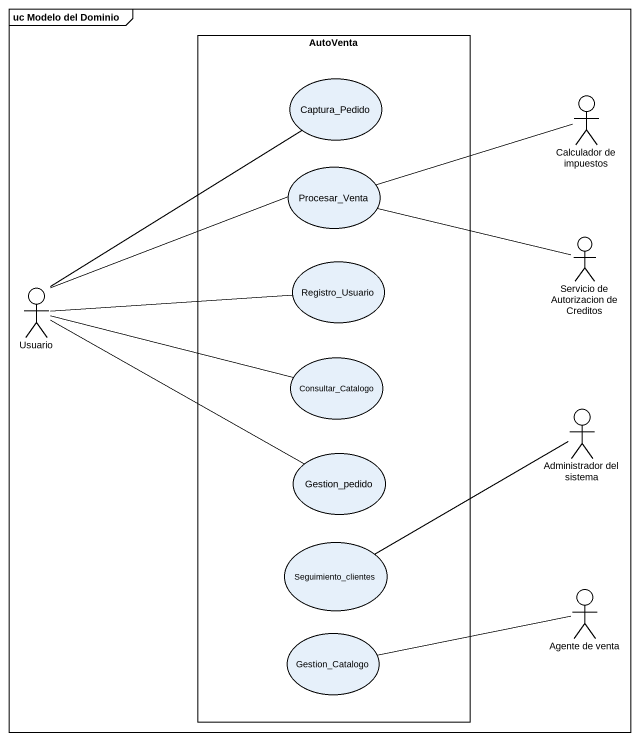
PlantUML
@startuml
mainframe uc Modelo del Dominio
rectangle AutoVenta {
  usecase Captura_Pedido
  usecase Procesar_Venta
  usecase Registro_Usuario
  usecase Consultar_Catalogo
  usecase Gestion_pedido
  usecase Seguimiento_clientes
  usecase Gestion_Catalogo
}
actor "Calculador de impuestos" as Calculador_de_impuestos
actor "Servicio de Autorizacion de Creditos" as Servicio_de_Autorizacion_de
actor Usuario
actor "Administrador del sistema" as Administrador_del_sistema
actor "Agente de venta" as Agente_de_venta
Calculador_de_impuestos -left- Procesar_Venta
Servicio_de_Autorizacion_de -left- Procesar_Venta
Usuario -up- Captura_Pedido
Usuario -right- Procesar_Venta
Usuario -right- Registro_Usuario
Usuario -right- Consultar_Catalogo
Usuario -right- Gestion_pedido
Administrador_del_sistema -left- Seguimiento_clientes
Agente_de_venta -left- Gestion_Catalogo
@enduml
